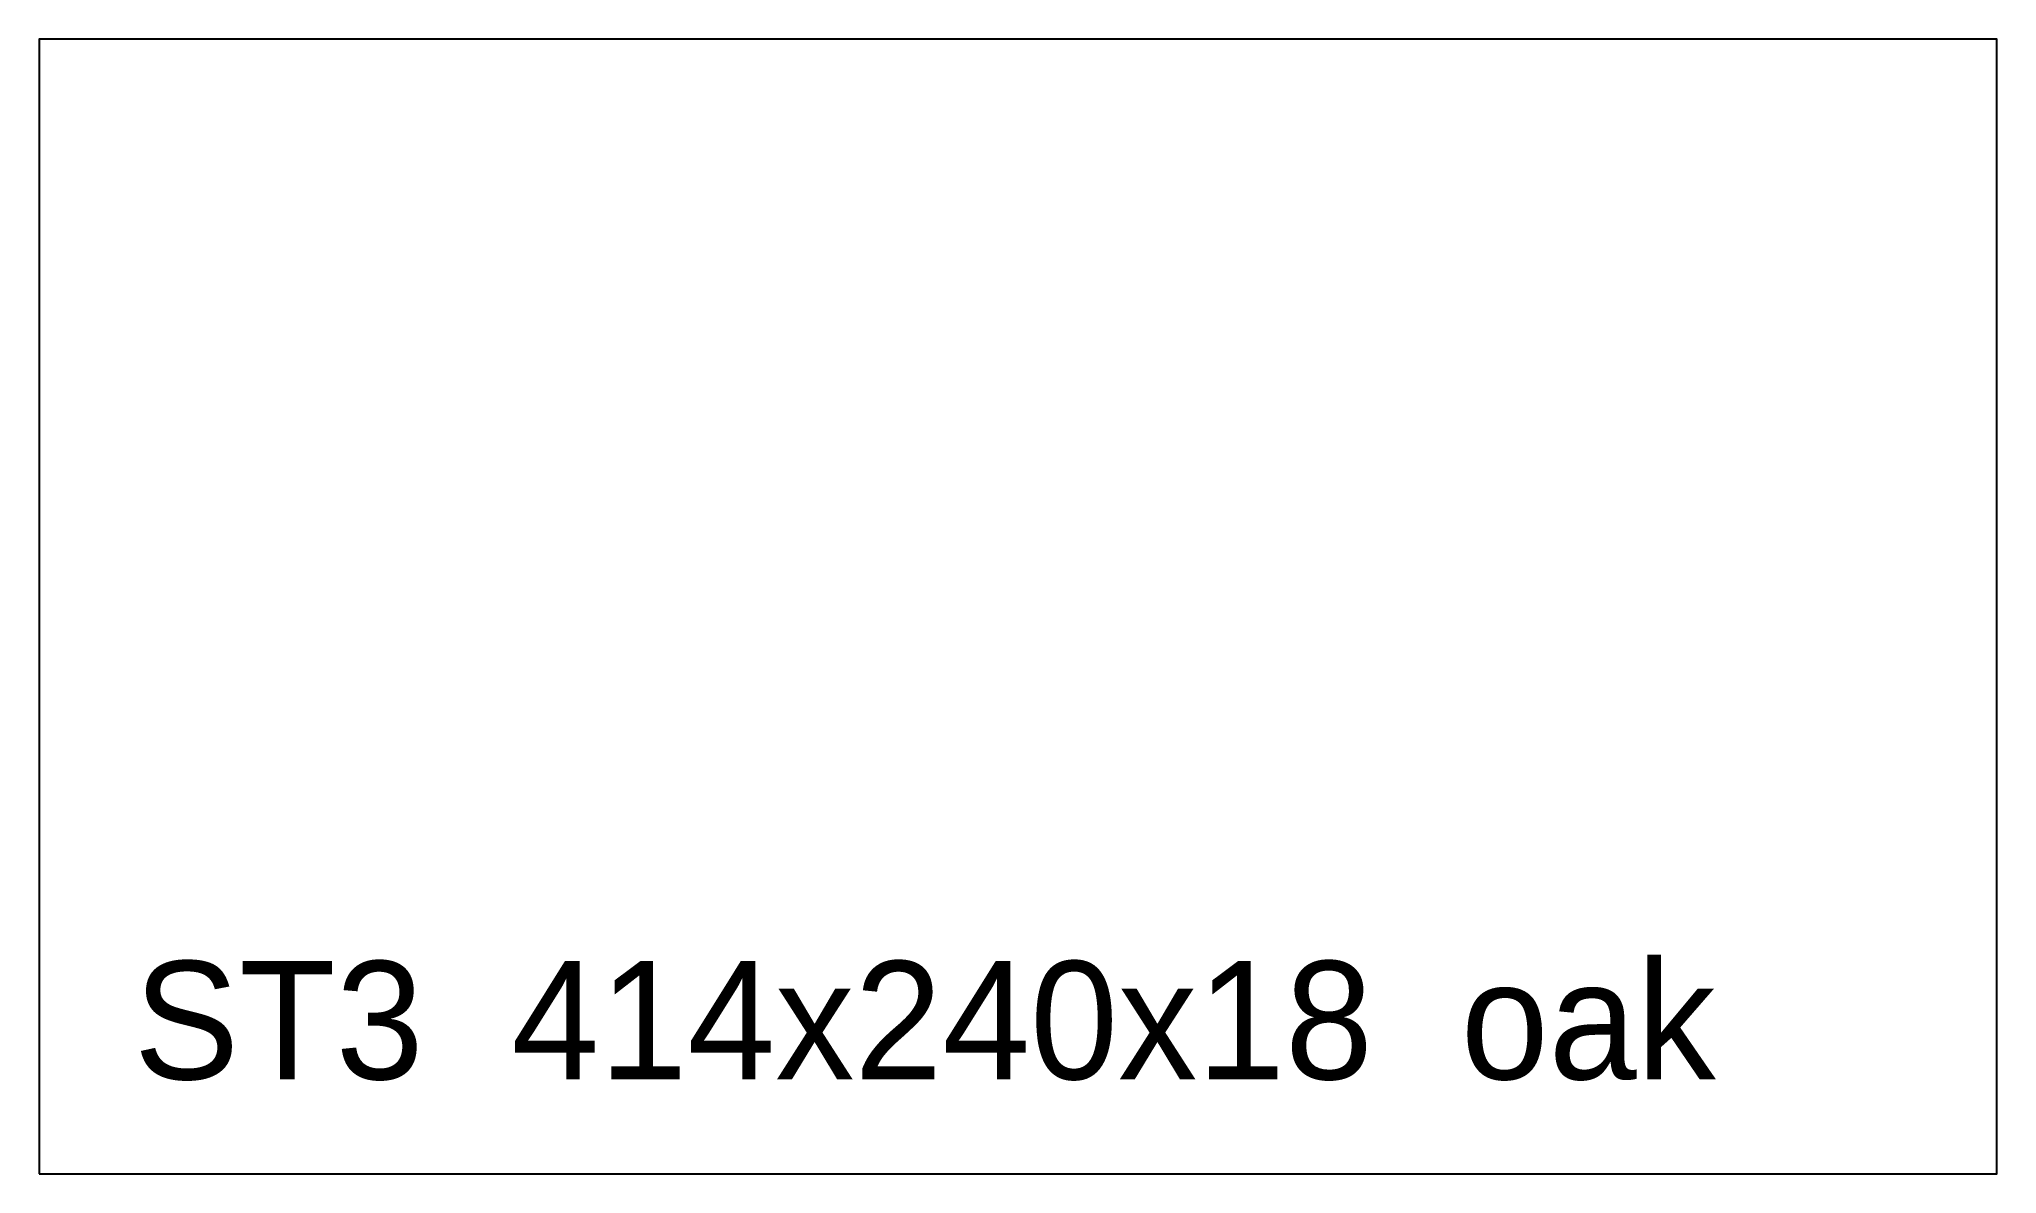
# Model space of a CAD drawing. Header units: millimetres. Extents: x 0 to 414, y 0 to 240.
import ezdxf

# ---------------------------------------------------------------- set-up
doc = ezdxf.new("R2010")
doc.units = ezdxf.units.MM
doc.layers.add('CUT', color=1, linetype='Continuous')
doc.layers.add('TEXT', color=7, linetype='Continuous')

msp = doc.modelspace()

# ---------------------------------------------------------------- linework, layer by layer
at = {"layer": 'CUT'}
msp.add_lwpolyline([(0, 0), (414, 0), (414, 240), (0, 240)], close=True, dxfattribs=at)

# ---------------------------------------------------------------- texts
at = {"layer": 'TEXT'}
msp.add_text('ST3  414x240x18  oak', height=25, dxfattribs=at).set_placement((20, 20))

doc.saveas('drawing.dxf')
